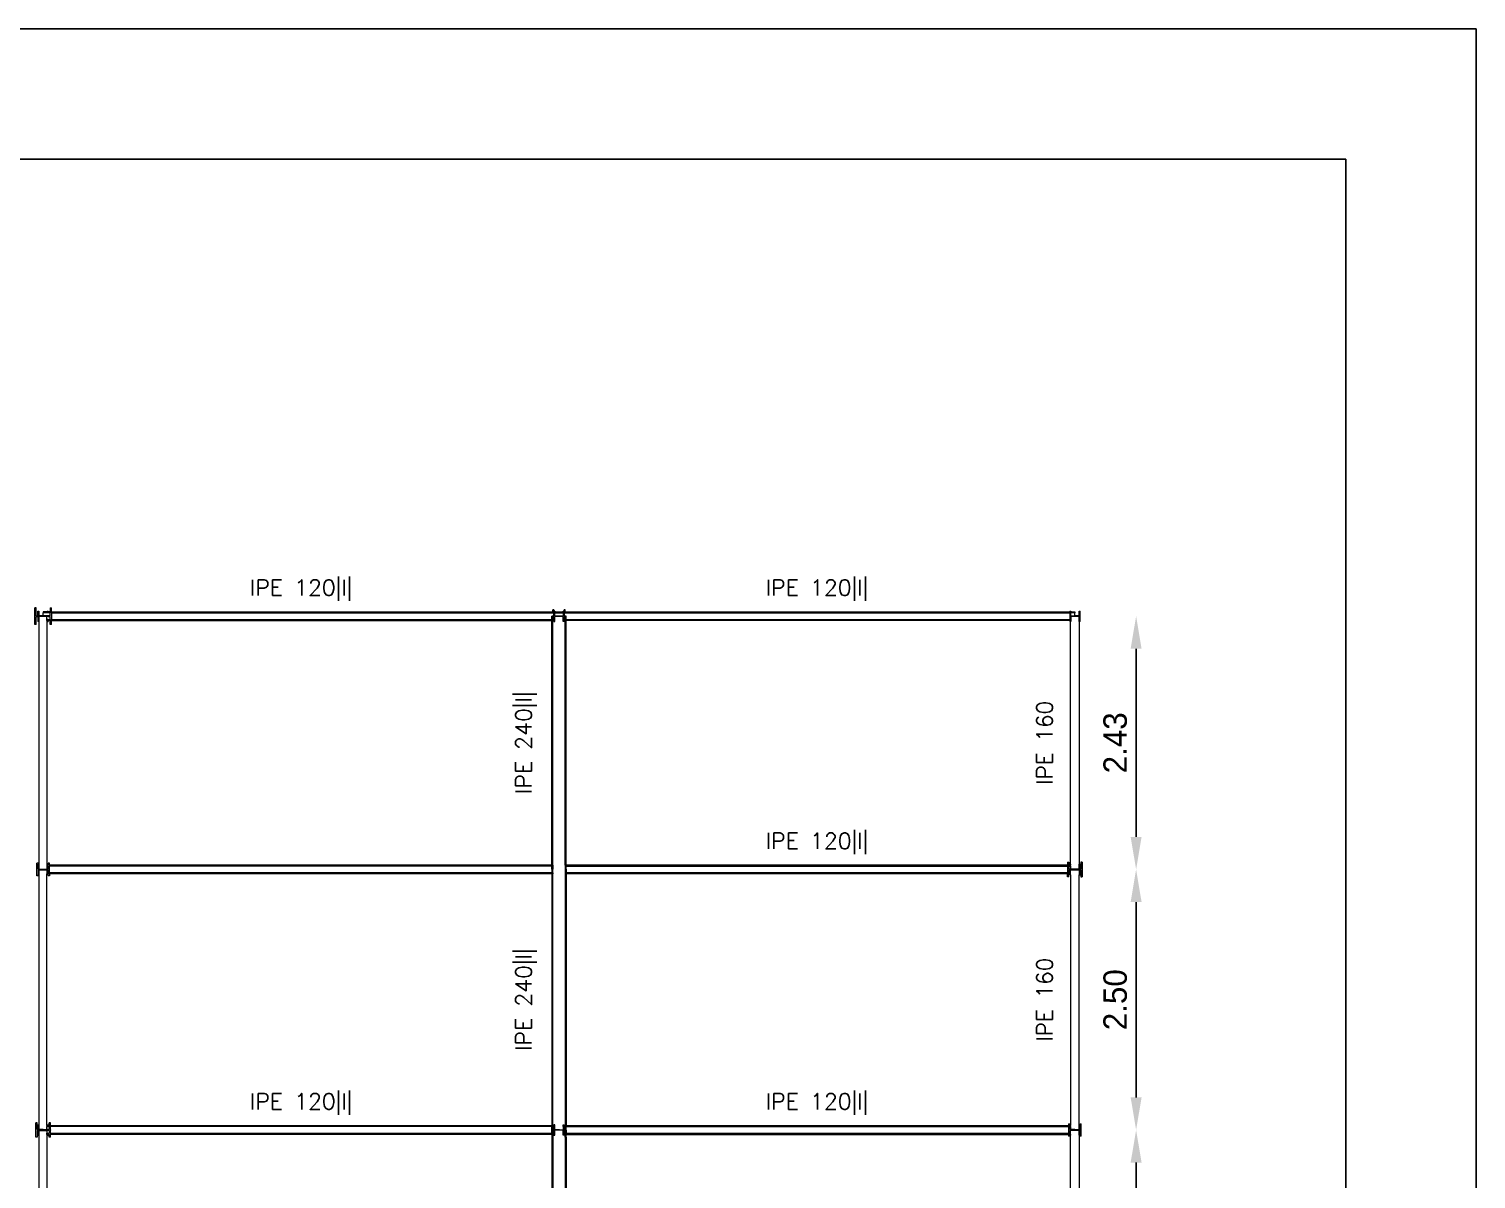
# Model space of a CAD drawing. Header units: inches. Extents: x 72863 to 72995, y 49095 to 49225.
# Drawn here: x 72983.54 to 72994.65, y 49215.88 to 49224.71 of the extents above; entities that cross this region are included whole.
import ezdxf
from ezdxf.enums import TextEntityAlignment as Align

# ---------------------------------------------------------------- set-up
doc = ezdxf.new("R2010")
doc.units = ezdxf.units.IN
doc.layers.get('0').update_dxf_attribs({"lineweight": 15})
for name, color, linetype, lineweight in [('BARRAS_DE_ACERO', 7, 'Continuous', 9), ('Cotas', 200, 'Continuous', 9), ('REFERENCIA_DE_LAS_BARRAS', 2, 'Continuous', 9)]:
    doc.layers.add(name, color=color, linetype=linetype, lineweight=lineweight)
doc.layers.add('VG', color=7, linetype='Continuous')
doc.styles.add('CYPETXT', font='romans__.ttf', dxfattribs={"height": 0.2})
doc.styles.add('RomanS', font='')
doc.styles.get('RomanS').set_extended_font_data('Porsche')
doc.dimstyles.new('100-color', dxfattribs={"dimtxt": 0.18, "dimasz": 0.25, "dimexe": 0, "dimexo": 0.5, "dimgap": 0.07, "dimtad": 1, "dimlfac": 1.25, "dimzin": 4, "dimdsep": 46, "dimtxsty": 'RomanS', "dimcen": 0.1, "dimse1": 1, "dimse2": 1, "dimadec": 0, "dimazin": 0, "dimtfac": 1, "dimtix": 1, "dimtmove": 2, "dimatfit": 3, "dimfxl": 1, "dimtvp": 1.058824, "dimtolj": 1, "dimtzin": 1, "dimarcsym": 0})

# ---------------------------------------------------------------- blocks, each defined once
blk = doc.blocks.new('PLANTILLA')
at = {"layer": 'VG'}
for p, q in [((72904.71, 49224.711), (72862.71, 49224.711)), ((72904.71, 49195.011), (72904.71, 49224.711)), ((72864.71, 49223.711), (72903.71, 49223.711)), ((72903.71, 49223.711), (72903.71, 49196.011))]:
    blk.add_line(p, q, dxfattribs=at)
blk.add_lwpolyline([(72903.71, 49199.561), (72903.71, 49223.711), (72864.71, 49223.711), (72864.71, 49196.011), (72885.71, 49196.011), (72885.71, 49199.611)], dxfattribs=at)
blk = doc.blocks.new('*D234')
at = {"layer": 'Cotas', "color": 0, "lineweight": -2, "transparency": 16777216}
blk.add_line((72992.038, 49214.509), (72992.038, 49216.009), dxfattribs=at)
at = {"layer": 'Cotas', "color": 0, "transparency": 16777216}
for points in [[(72991.996, 49216.009), (72992.08, 49216.009), (72992.038, 49216.259)], [(72991.996, 49214.509), (72992.08, 49214.509), (72992.038, 49214.259)]]:
    blk.add_solid(points, dxfattribs=at)
at = {"layer": 'Defpoints', "color": 0, "transparency": 16777216}
for p in [(72991.616, 49216.259), (72992.038, 49216.259), (72991.616, 49214.259)]:
    blk.add_point(p, dxfattribs=at)
at = {"layer": 'Cotas', "color": 0, "transparency": 16777216, "insert": (72991.878, 49215.259), "char_height": 0.18, "attachment_point": 5, "rotation": 90, "style": 'RomanS'}
blk.add_mtext('\\A1;2.50', dxfattribs=at)
blk = doc.blocks.new('*D235')
at = {"layer": 'Cotas', "color": 0, "lineweight": -2, "transparency": 16777216}
blk.add_line((72992.038, 49216.509), (72992.038, 49218.009), dxfattribs=at)
at = {"layer": 'Cotas', "color": 0, "transparency": 16777216}
for points in [[(72991.996, 49218.009), (72992.08, 49218.009), (72992.038, 49218.259)], [(72991.996, 49216.509), (72992.08, 49216.509), (72992.038, 49216.259)]]:
    blk.add_solid(points, dxfattribs=at)
at = {"layer": 'Defpoints', "color": 0, "transparency": 16777216}
for p in [(72991.616, 49218.259), (72992.038, 49218.259), (72991.616, 49216.259)]:
    blk.add_point(p, dxfattribs=at)
at = {"layer": 'Cotas', "color": 0, "transparency": 16777216, "insert": (72991.878, 49217.259), "char_height": 0.18, "attachment_point": 5, "rotation": 90, "style": 'RomanS'}
blk.add_mtext('\\A1;2.50', dxfattribs=at)
blk = doc.blocks.new('*D236')
at = {"layer": 'Cotas', "color": 0, "lineweight": -2, "transparency": 16777216}
blk.add_line((72992.038, 49218.509), (72992.038, 49219.953), dxfattribs=at)
at = {"layer": 'Cotas', "color": 0, "transparency": 16777216}
for points in [[(72991.996, 49219.953), (72992.08, 49219.953), (72992.038, 49220.203)], [(72991.996, 49218.509), (72992.08, 49218.509), (72992.038, 49218.259)]]:
    blk.add_solid(points, dxfattribs=at)
at = {"layer": 'Defpoints', "color": 0, "transparency": 16777216}
for p in [(72991.608, 49220.203), (72992.038, 49220.203), (72991.624, 49218.259)]:
    blk.add_point(p, dxfattribs=at)
at = {"layer": 'Cotas', "color": 0, "transparency": 16777216, "insert": (72991.878, 49219.231), "char_height": 0.18, "attachment_point": 5, "rotation": 90, "style": 'RomanS'}
blk.add_mtext('\\A1;2.43', dxfattribs=at)

msp = doc.modelspace()

# ---------------------------------------------------------------- linework, layer by layer
at = {"layer": 'BARRAS_DE_ACERO'}
for p, q in [((72983.5842, 49220.1389), (72983.5842, 49220.2669)), ((72983.5946, 49220.2061), (72983.6082, 49220.2061)), ((72983.5946, 49220.1997), (72983.6082, 49220.1997)), ((72983.5946, 49220.1389), (72983.5946, 49220.1997)), ((72983.6082, 49220.2061), (72983.6082, 49220.2429)), ((72983.6082, 49220.2429), (72983.6162, 49220.2429)), ((72983.6162, 49220.2061), (72983.6082, 49220.2061)), ((72983.6082, 49220.1997), (72983.6162, 49220.1997)), ((72983.6082, 49220.1997), (72983.6082, 49220.1629)), ((72983.6162, 49220.2429), (72983.6162, 49220.2061)), ((72983.6482, 49220.2061), (72983.6162, 49220.2061)), ((72983.6162, 49220.1997), (72983.6162, 49220.1629)), ((72983.619, 49220.1997), (72983.6162, 49220.1997)), ((72983.619, 49218.2615), (72983.619, 49220.1997)), ((72983.6482, 49220.2061), (72983.6482, 49220.2285)), ((72983.7018, 49220.2061), (72983.6482, 49220.2061)), ((72983.6774, 49220.1997), (72983.6802, 49220.1997)), ((72983.6802, 49220.2429), (72983.6882, 49220.2429)), ((72983.6802, 49220.2429), (72983.6802, 49220.2365)), ((72983.6882, 49220.1997), (72983.6802, 49220.1997)), ((72983.6882, 49220.2429), (72983.6882, 49220.2365)), ((72983.6882, 49220.1997), (72983.7018, 49220.1997)), ((72983.7018, 49220.2669), (72983.7122, 49220.2669)), ((72983.7018, 49220.2061), (72983.7018, 49220.2285)), ((72983.7122, 49220.2365), (72987.5602, 49220.2365)), ((72983.7122, 49220.2285), (72983.7122, 49220.1773)), ((72987.5522, 49220.1773), (72987.5522, 49220.2029)), ((72987.569, 49220.2509), (72987.5602, 49220.2509)), ((72987.5602, 49220.2365), (72987.5602, 49220.2509)), ((72987.5682, 49220.2429), (72987.5682, 49220.2365)), ((72987.5682, 49220.2429), (72987.569, 49220.2429)), ((72987.5682, 49220.2029), (72987.5682, 49220.2285)), ((72987.569, 49220.2509), (72987.569, 49220.2429)), ((72987.5762, 49220.2429), (72987.569, 49220.2429)), ((72987.5762, 49220.2429), (72987.5762, 49220.2365)), ((72987.5762, 49220.2285), (72987.5762, 49220.2365)), ((72987.5762, 49220.2365), (72987.6402, 49220.2365)), ((72987.5762, 49220.2055), (72987.5762, 49220.2285)), ((72987.5762, 49220.2053), (72987.5762, 49220.2055)), ((72987.6402, 49220.2365), (72987.6402, 49220.2429)), ((72987.6402, 49220.2285), (72987.6402, 49220.2055)), ((72987.6562, 49220.2509), (72987.6474, 49220.2509)), ((72987.6474, 49220.2429), (72987.6482, 49220.2429)), ((72987.6482, 49220.2365), (72987.6562, 49220.2365)), ((72987.6482, 49220.2285), (72991.5282, 49220.2285)), ((72987.6482, 49220.2285), (72987.6482, 49220.2029)), ((72987.6562, 49220.2365), (72987.6562, 49220.2509)), ((72987.6562, 49220.2365), (72991.5282, 49220.2365)), ((72987.6562, 49218.2925), (72987.6562, 49220.2029)), ((72987.6642, 49220.2029), (72987.6562, 49220.2029)), ((72987.6642, 49220.1773), (72987.6642, 49220.2029)), ((72991.5282, 49220.2429), (72991.5362, 49220.2429)), ((72991.5282, 49220.2429), (72991.5282, 49220.2365)), ((72991.5282, 49220.2365), (72991.5282, 49220.2285)), ((72991.5362, 49220.2365), (72991.5682, 49220.2365)), ((72991.5362, 49220.2053), (72991.5362, 49220.2285)), ((72991.5362, 49220.2053), (72991.5682, 49220.2053)), ((72991.6002, 49220.2005), (72991.5362, 49220.2005)), ((72991.5362, 49220.2005), (72991.5362, 49220.1629)), ((72991.5682, 49220.2365), (72991.5682, 49220.2285)), ((72991.6002, 49220.2053), (72991.5682, 49220.2053)), ((72991.6002, 49220.2429), (72991.6082, 49220.2429)), ((72991.6002, 49220.2053), (72991.6002, 49220.2429)), ((72991.6002, 49220.1629), (72991.6002, 49220.2005)), ((72991.6082, 49220.1629), (72991.6082, 49220.2429)), ((72983.5946, 49220.1389), (72983.5842, 49220.1389)), ((72983.6162, 49220.1629), (72983.6082, 49220.1629)), ((72983.6774, 49220.1693), (72983.6802, 49220.1693)), ((72983.6862, 49220.1773), (72983.6802, 49220.1773)), ((72983.6802, 49220.1693), (72983.6802, 49220.1629)), ((72983.6882, 49220.1693), (72983.6802, 49220.1693)), ((72983.6802, 49220.1629), (72983.6882, 49220.1629)), ((72983.6882, 49220.1773), (72983.6862, 49220.1773)), ((72983.6882, 49220.1773), (72983.7018, 49220.1773)), ((72983.6882, 49220.1693), (72983.6882, 49220.1629)), ((72983.7018, 49220.1693), (72983.6882, 49220.1693)), ((72983.7122, 49220.1389), (72983.7018, 49220.1389)), ((72983.7122, 49220.1773), (72987.5522, 49220.1773)), ((72983.7122, 49220.1693), (72983.7122, 49220.1773)), ((72983.7122, 49220.1389), (72983.7122, 49220.1693)), ((72987.5522, 49218.2925), (72987.5522, 49220.1693)), ((72987.6482, 49220.1629), (72987.6402, 49220.1629)), ((72987.6482, 49220.1629), (72987.6482, 49220.1786)), ((72987.6642, 49220.1773), (72991.5282, 49220.1773)), ((72987.6642, 49220.1693), (72987.6642, 49220.1773)), ((72991.5282, 49220.1693), (72987.6642, 49220.1693)), ((72987.6642, 49218.2925), (72987.6642, 49220.1693)), ((72991.5282, 49220.1693), (72991.5282, 49220.1629)), ((72991.5354, 49220.1629), (72991.5282, 49220.1629)), ((72991.5354, 49220.1629), (72991.5362, 49220.1629)), ((72991.5354, 49218.2989), (72991.5354, 49220.1629)), ((72991.6002, 49220.1629), (72991.601, 49220.1629)), ((72991.601, 49220.1629), (72991.601, 49218.2989)), ((72991.6082, 49220.1629), (72991.601, 49220.1629)), ((72983.609, 49218.3069), (72983.6002, 49218.3069)), ((72983.6002, 49218.2109), (72983.6002, 49218.3069)), ((72983.609, 49218.3069), (72983.609, 49218.2989)), ((72983.6162, 49218.2989), (72983.609, 49218.2989)), ((72983.609, 49218.2615), (72983.609, 49218.2989)), ((72983.6162, 49218.2615), (72983.6162, 49218.2989)), ((72983.6802, 49218.2989), (72983.6874, 49218.2989)), ((72983.6874, 49218.3069), (72983.6874, 49218.2989)), ((72983.6962, 49218.3069), (72983.6874, 49218.3069)), ((72983.6874, 49218.2989), (72983.6874, 49218.2925)), ((72983.6962, 49218.2925), (72983.6962, 49218.3069)), ((72991.5122, 49218.3149), (72991.5218, 49218.3149)), ((72991.5218, 49218.3149), (72991.5218, 49218.2925)), ((72991.5282, 49218.2989), (72991.5354, 49218.2989)), ((72991.5282, 49218.2925), (72991.5282, 49218.2989)), ((72991.5354, 49218.2989), (72991.5354, 49218.2925)), ((72991.601, 49218.2617), (72991.601, 49218.2989)), ((72991.601, 49218.2989), (72991.6082, 49218.2989)), ((72991.6082, 49218.2617), (72991.6082, 49218.2989)), ((72991.6146, 49218.3149), (72991.6146, 49218.2617)), ((72991.6242, 49218.3149), (72991.6146, 49218.3149)), ((72991.6242, 49218.3149), (72991.6242, 49218.2029)), ((72983.609, 49218.2109), (72983.6002, 49218.2109)), ((72983.609, 49218.2615), (72983.6162, 49218.2615)), ((72983.609, 49218.2563), (72983.609, 49218.2189)), ((72983.609, 49218.2563), (72983.6162, 49218.2563)), ((72983.6162, 49218.2189), (72983.609, 49218.2189)), ((72983.609, 49218.2109), (72983.609, 49218.2189)), ((72983.619, 49218.2615), (72983.6162, 49218.2615)), ((72983.619, 49218.2615), (72983.6774, 49218.2615)), ((72983.619, 49216.2617), (72983.619, 49218.2563)), ((72983.619, 49218.2563), (72983.6774, 49218.2563)), ((72983.6774, 49218.2333), (72983.6774, 49218.2253)), ((72983.6774, 49216.2925), (72983.6774, 49218.2253)), ((72983.6774, 49218.2253), (72983.6802, 49218.2253)), ((72983.6874, 49218.2925), (72983.6802, 49218.2925)), ((72983.6802, 49218.2189), (72983.6802, 49218.2253)), ((72983.6874, 49218.2189), (72983.6802, 49218.2189)), ((72983.6874, 49218.2845), (72983.6874, 49218.2615)), ((72983.6874, 49218.2563), (72983.6874, 49218.2333)), ((72983.6874, 49218.2333), (72983.6874, 49218.2253)), ((72983.6874, 49218.2189), (72983.6874, 49218.2109)), ((72983.6962, 49218.2109), (72983.6874, 49218.2109)), ((72983.6962, 49218.2333), (72983.6962, 49218.2571)), ((72983.6962, 49218.2253), (72983.6962, 49218.2109)), ((72987.5522, 49218.2253), (72983.6962, 49218.2253)), ((72987.5522, 49218.2606), (72987.5522, 49218.2845)), ((72987.5522, 49218.2333), (72987.5522, 49218.2253)), ((72987.5522, 49218.2253), (72987.5522, 49216.2925)), ((72987.5602, 49218.2925), (72987.5602, 49218.2845)), ((72987.5602, 49218.2845), (72987.5602, 49218.2606)), ((72987.5602, 49218.2333), (72987.5602, 49218.2606)), ((72987.5602, 49218.2333), (72987.5602, 49218.2253)), ((72987.5602, 49216.2479), (72987.5602, 49218.2253)), ((72987.6562, 49218.2925), (72987.6562, 49218.2845)), ((72987.6562, 49218.2253), (72987.6562, 49216.2571)), ((72987.6642, 49218.2606), (72987.6642, 49218.2845)), ((72987.6642, 49218.2845), (72991.5122, 49218.2845)), ((72987.6642, 49218.2606), (72987.6642, 49218.2333)), ((72991.5122, 49218.2333), (72987.6642, 49218.2333)), ((72987.6642, 49218.2253), (72987.6642, 49218.2333)), ((72991.5122, 49218.2845), (72991.5122, 49218.2606)), ((72991.5122, 49218.2606), (72991.5122, 49218.2333)), ((72991.5122, 49218.2333), (72991.5122, 49218.2253)), ((72991.5218, 49218.2845), (72991.5218, 49218.2925)), ((72991.5282, 49218.2925), (72991.5218, 49218.2925)), ((72991.5218, 49218.2845), (72991.5354, 49218.2845)), ((72991.5218, 49218.2845), (72991.5218, 49218.2617)), ((72991.5218, 49218.2617), (72991.5282, 49218.2617)), ((72991.5218, 49218.2561), (72991.5218, 49218.2333)), ((72991.5354, 49218.2561), (72991.5218, 49218.2561)), ((72991.5218, 49218.2029), (72991.5218, 49218.2253)), ((72991.5354, 49218.2617), (72991.5282, 49218.2617)), ((72991.5282, 49218.2253), (72991.5282, 49218.2189)), ((72991.5354, 49218.2189), (72991.5282, 49218.2189)), ((72991.5354, 49218.2845), (72991.5354, 49218.2617)), ((72991.5682, 49218.2617), (72991.5354, 49218.2617)), ((72991.5354, 49218.2561), (72991.5682, 49218.2561)), ((72991.5354, 49218.2253), (72991.5354, 49218.2333)), ((72991.5354, 49218.2189), (72991.5354, 49216.2989)), ((72991.601, 49218.2617), (72991.5682, 49218.2617)), ((72991.601, 49218.2617), (72991.6082, 49218.2617)), ((72991.601, 49218.2561), (72991.6082, 49218.2561)), ((72991.601, 49216.2989), (72991.601, 49218.2189)), ((72991.601, 49218.2189), (72991.6082, 49218.2189)), ((72991.6082, 49218.2617), (72991.6146, 49218.2617)), ((72991.6082, 49218.2189), (72991.6082, 49218.2561)), ((72991.6146, 49218.2561), (72991.6082, 49218.2561)), ((72983.6082, 49216.2989), (72983.6162, 49216.2989)), ((72983.6082, 49216.2617), (72983.6082, 49216.2989)), ((72983.6162, 49216.2989), (72983.6162, 49216.2617)), ((72983.6802, 49216.2925), (72983.6802, 49216.2989)), ((72983.6802, 49216.2989), (72983.6882, 49216.2989)), ((72983.6882, 49216.2925), (72983.6882, 49216.2989)), ((72987.6402, 49216.2989), (72987.6482, 49216.2989)), ((72987.6402, 49216.2845), (72987.6402, 49216.2989)), ((72987.6482, 49216.2189), (72987.6482, 49216.2989)), ((72991.5202, 49216.3069), (72991.529, 49216.3069)), ((72991.5202, 49216.3069), (72991.5202, 49216.2925)), ((72991.529, 49216.2925), (72991.529, 49216.2989)), ((72991.5354, 49216.2989), (72991.5354, 49216.2925)), ((72991.601, 49216.2615), (72991.601, 49216.2989)), ((72991.601, 49216.2989), (72991.6074, 49216.2989)), ((72991.6074, 49216.3069), (72991.6162, 49216.3069)), ((72991.6074, 49216.2989), (72991.6074, 49216.3069)), ((72991.6074, 49216.2615), (72991.6074, 49216.2989)), ((72991.6162, 49216.2109), (72991.6162, 49216.3069)), ((72983.6018, 49216.2617), (72983.6082, 49216.2617)), ((72983.6018, 49216.2561), (72983.6018, 49216.2029)), ((72983.6018, 49216.2561), (72983.6082, 49216.2561)), ((72983.6082, 49216.2617), (72983.6162, 49216.2617)), ((72983.6082, 49216.2189), (72983.6082, 49216.2561)), ((72983.6082, 49216.2561), (72983.6162, 49216.2561)), ((72983.6082, 49216.2189), (72983.6162, 49216.2189)), ((72983.619, 49216.2617), (72983.6162, 49216.2617)), ((72983.619, 49216.2561), (72983.6162, 49216.2561)), ((72983.6162, 49216.2189), (72983.6162, 49216.2561)), ((72983.6482, 49216.2617), (72983.619, 49216.2617)), ((72983.619, 49216.2561), (72983.6482, 49216.2561)), ((72983.619, 49214.2989), (72983.619, 49216.2561)), ((72983.6482, 49216.2617), (72983.6774, 49216.2617)), ((72983.6495, 49216.2561), (72983.6482, 49216.2561)), ((72983.6495, 49216.2561), (72983.6774, 49216.2561)), ((72983.6774, 49216.2617), (72983.6774, 49216.2845)), ((72983.6774, 49216.2617), (72983.6802, 49216.2617)), ((72983.6774, 49216.2561), (72983.6774, 49216.2333)), ((72983.6946, 49216.2561), (72983.6774, 49216.2561)), ((72983.6774, 49216.2333), (72983.6946, 49216.2333)), ((72983.6774, 49216.2253), (72983.6774, 49216.2333)), ((72983.6774, 49216.2253), (72983.6774, 49214.2989)), ((72983.6802, 49216.2253), (72983.6774, 49216.2253)), ((72983.6853, 49216.2617), (72983.6802, 49216.2617)), ((72983.6802, 49216.2253), (72983.6882, 49216.2253)), ((72983.6946, 49216.2617), (72983.6853, 49216.2617)), ((72983.6882, 49216.2253), (72983.6882, 49216.2189)), ((72983.6946, 49216.2253), (72983.6882, 49216.2253)), ((72983.6946, 49216.2925), (72983.6946, 49216.2845)), ((72983.6946, 49216.2845), (72983.6946, 49216.2617)), ((72983.6946, 49216.2561), (72983.6946, 49216.2333)), ((72983.6946, 49216.2253), (72983.6946, 49216.2333)), ((72983.6946, 49216.2029), (72983.6946, 49216.2253)), ((72983.7042, 49216.2029), (72983.6946, 49216.2029)), ((72983.7042, 49216.2845), (72983.7042, 49216.2925)), ((72983.7042, 49216.2925), (72987.5522, 49216.2925)), ((72983.7042, 49216.2606), (72983.7042, 49216.2845)), ((72983.7042, 49216.2606), (72983.7042, 49216.2571)), ((72983.7042, 49216.2333), (72983.7042, 49216.2571)), ((72983.7042, 49216.2333), (72983.7042, 49216.2253)), ((72983.7042, 49216.2333), (72987.5522, 49216.2333)), ((72987.5522, 49216.2253), (72983.7042, 49216.2253)), ((72983.7042, 49216.2029), (72983.7042, 49216.2253)), ((72987.5522, 49216.2925), (72987.5522, 49216.2845)), ((72987.5522, 49216.2333), (72987.5522, 49216.2253)), ((72987.5522, 49216.2253), (72987.5522, 49216.2029)), ((72987.5602, 49216.2479), (72987.5602, 49214.2925)), ((72987.5682, 49216.2189), (72987.5762, 49216.2189)), ((72987.5762, 49216.2189), (72987.5762, 49216.2561)), ((72987.6107, 49216.2613), (72987.6402, 49216.2613)), ((72987.6402, 49216.2845), (72987.6402, 49216.2613)), ((72987.6402, 49216.2189), (72987.6402, 49216.2565)), ((72987.6482, 49216.2189), (72987.6402, 49216.2189)), ((72987.6562, 49216.2571), (72987.6562, 49216.2569)), ((72987.6562, 49216.2029), (72987.6562, 49216.2253)), ((72987.6562, 49216.2029), (72987.6562, 49214.2925)), ((72987.6642, 49216.2925), (72987.6642, 49216.2845)), ((72987.6642, 49216.2845), (72991.5202, 49216.2845)), ((72987.6642, 49216.2571), (72987.6642, 49216.2845)), ((72987.6642, 49216.2571), (72987.6642, 49216.2333)), ((72987.6642, 49216.2333), (72987.6642, 49216.2253)), ((72987.6642, 49216.2333), (72991.5202, 49216.2333)), ((72987.6642, 49216.2029), (72987.6642, 49216.2253)), ((72987.6642, 49216.2029), (72987.6642, 49214.2925)), ((72991.5202, 49216.2606), (72991.5202, 49216.2571)), ((72991.5202, 49216.2571), (72991.5202, 49216.2333)), ((72991.5202, 49216.2253), (72991.5202, 49216.2109)), ((72991.529, 49216.2109), (72991.5202, 49216.2109)), ((72991.5354, 49216.2925), (72991.529, 49216.2925)), ((72991.529, 49216.2845), (72991.529, 49216.2615)), ((72991.529, 49216.2615), (72991.5354, 49216.2615)), ((72991.529, 49216.2253), (72991.529, 49216.2333)), ((72991.529, 49216.2189), (72991.529, 49216.2109)), ((72991.5354, 49216.2845), (72991.5354, 49216.2925)), ((72991.5354, 49216.2845), (72991.5354, 49216.2615)), ((72991.5354, 49216.2615), (72991.5362, 49216.2615)), ((72991.5682, 49216.2563), (72991.5354, 49216.2563)), ((72991.5354, 49216.2333), (72991.5354, 49216.2563)), ((72991.5354, 49214.2989), (72991.5354, 49216.2189)), ((72991.5671, 49216.2615), (72991.5362, 49216.2615)), ((72991.5671, 49216.2615), (72991.6002, 49216.2615)), ((72991.6002, 49216.2563), (72991.5682, 49216.2563)), ((72991.6002, 49216.2615), (72991.601, 49216.2615)), ((72991.6002, 49216.2563), (72991.601, 49216.2563)), ((72991.6074, 49216.2615), (72991.601, 49216.2615)), ((72991.601, 49216.2189), (72991.601, 49216.2563)), ((72991.601, 49216.2563), (72991.6074, 49216.2563)), ((72991.601, 49216.2189), (72991.601, 49214.2989)), ((72991.6074, 49216.2563), (72991.6074, 49216.2189)), ((72991.6162, 49216.2109), (72991.6074, 49216.2109))]:
    msp.add_line(p, q, dxfattribs=at)
for points in [[(72983.5946, 49220.2061), (72983.5946, 49220.2669), (72983.5842, 49220.2669)], [(72983.6774, 49220.1773), (72983.6774, 49220.1997), (72983.619, 49220.1997)], [(72983.7018, 49220.2365), (72983.7018, 49220.2285), (72983.6482, 49220.2285)], [(72983.6802, 49220.2365), (72983.6482, 49220.2365), (72983.6482, 49220.2285)], [(72983.7018, 49220.2669), (72983.7018, 49220.2365), (72983.6882, 49220.2365), (72983.6802, 49220.2365)], [(72983.7018, 49220.1389), (72983.7018, 49220.1693), (72983.7018, 49220.1773), (72983.7018, 49220.1997)], [(72983.7122, 49220.2285), (72983.7122, 49220.2365), (72983.7122, 49220.2669)], [(72983.7122, 49220.2285), (72987.5682, 49220.2285), (72987.5682, 49220.2365), (72987.5602, 49220.2365)], [(72987.5602, 49218.2925), (72987.5602, 49220.2029), (72987.5522, 49220.2029)], [(72987.5682, 49220.1629), (72987.5682, 49220.2029), (72987.5602, 49220.2029)], [(72987.5682, 49220.1629), (72987.5762, 49220.1629), (72987.5762, 49220.2005)], [(72987.5762, 49220.2285), (72987.6402, 49220.2285), (72987.6402, 49220.2365)], [(72987.5762, 49220.2053), (72987.6402, 49220.2053), (72987.6402, 49220.2055)], [(72987.6402, 49220.1629), (72987.6402, 49220.2005), (72987.5762, 49220.2005)], [(72987.6402, 49220.2429), (72987.6474, 49220.2429), (72987.6474, 49220.2509)], [(72987.6482, 49220.2429), (72987.6482, 49220.2365), (72987.6482, 49220.2285)], [(72987.6562, 49220.2029), (72987.6482, 49220.2029), (72987.6482, 49220.1786)], [(72991.5282, 49220.2285), (72991.5282, 49220.1773), (72991.5282, 49220.1693)], [(72991.5362, 49220.2429), (72991.5362, 49220.2365), (72991.5362, 49220.2285)], [(72991.5682, 49220.2053), (72991.5682, 49220.2285), (72991.5362, 49220.2285)], [(72983.6774, 49220.1693), (72983.6774, 49220.1773), (72983.6802, 49220.1773)], [(72983.6774, 49220.1693), (72983.6774, 49218.2925), (72983.6802, 49218.2925), (72983.6802, 49218.2989)], [(72983.7122, 49220.1693), (72987.5522, 49220.1693), (72987.5522, 49220.1773)], [(72991.5122, 49218.3149), (72991.5122, 49218.2925), (72991.5122, 49218.2845)], [(72983.619, 49218.2563), (72983.6162, 49218.2563), (72983.6162, 49218.2189)], [(72983.6774, 49218.2925), (72983.6774, 49218.2845), (72983.6774, 49218.2615), (72983.6802, 49218.2615), (72983.6874, 49218.2615)], [(72983.6774, 49218.2845), (72983.6874, 49218.2845), (72983.6874, 49218.2925)], [(72983.6874, 49218.2563), (72983.6774, 49218.2563), (72983.6774, 49218.2333), (72983.6874, 49218.2333)], [(72983.6874, 49218.2189), (72983.6874, 49218.2253), (72983.6802, 49218.2253)], [(72987.5522, 49218.2925), (72983.6962, 49218.2925), (72983.6962, 49218.2845)], [(72987.5522, 49218.2925), (72987.5522, 49218.2845), (72983.6962, 49218.2845)], [(72983.6962, 49218.2571), (72983.6962, 49218.2606), (72983.6962, 49218.2845)], [(72987.5522, 49218.2606), (72987.5522, 49218.2333), (72983.6962, 49218.2333), (72983.6962, 49218.2253)], [(72987.6562, 49218.2845), (72987.6562, 49218.2606), (72987.6562, 49218.2333), (72987.6562, 49218.2253)], [(72991.5122, 49218.2925), (72987.6642, 49218.2925), (72987.6642, 49218.2845)], [(72987.6642, 49218.2253), (72987.6642, 49216.2925), (72991.5202, 49216.2925)], [(72991.5218, 49218.2029), (72991.5122, 49218.2029), (72991.5122, 49218.2253), (72987.6642, 49218.2253)], [(72991.5218, 49218.2333), (72991.5354, 49218.2333), (72991.5354, 49218.2561)], [(72991.5218, 49218.2333), (72991.5218, 49218.2253), (72991.5282, 49218.2253)], [(72991.5354, 49218.2845), (72991.5354, 49218.2925), (72991.5282, 49218.2925)], [(72991.5354, 49218.2189), (72991.5354, 49218.2253), (72991.5282, 49218.2253)], [(72991.5682, 49218.2561), (72991.601, 49218.2561), (72991.601, 49218.2189)], [(72991.6146, 49218.2561), (72991.6146, 49218.2029), (72991.6242, 49218.2029)], [(72983.6018, 49216.2029), (72983.5922, 49216.2029), (72983.5922, 49216.3149)], [(72983.6018, 49216.2617), (72983.6018, 49216.3149), (72983.5922, 49216.3149)], [(72983.6802, 49216.2925), (72983.6882, 49216.2925), (72983.6946, 49216.2925), (72983.6946, 49216.3149)], [(72983.7042, 49216.2925), (72983.7042, 49216.3149), (72983.6946, 49216.3149)], [(72987.6107, 49216.2613), (72987.5762, 49216.2613), (72987.5762, 49216.2989), (72987.5682, 49216.2989), (72987.5682, 49216.2189)], [(72991.5354, 49216.2989), (72991.529, 49216.2989), (72991.529, 49216.3069)], [(72983.6802, 49216.2925), (72983.6774, 49216.2925), (72983.6774, 49216.2845), (72983.6946, 49216.2845)], [(72987.5522, 49216.2029), (72987.5522, 49214.2925), (72987.5522, 49214.2845), (72983.6774, 49214.2845), (72983.6774, 49214.2333)], [(72983.6802, 49216.2253), (72983.6802, 49216.2189), (72983.6882, 49216.2189)], [(72987.5522, 49216.2333), (72987.5522, 49216.2845), (72983.7042, 49216.2845)], [(72987.6402, 49216.2565), (72987.5762, 49216.2565), (72987.5762, 49216.2561)], [(72987.6562, 49216.2253), (72987.6562, 49216.2333), (72987.6562, 49216.2569)], [(72987.6642, 49216.2253), (72991.5202, 49216.2253), (72991.5202, 49216.2333)], [(72991.5202, 49216.2925), (72991.5202, 49216.2845), (72991.5202, 49216.2606)], [(72991.529, 49216.2925), (72991.529, 49216.2845), (72991.5354, 49216.2845)], [(72991.529, 49216.2333), (72991.529, 49216.2563), (72991.5354, 49216.2563)], [(72991.5354, 49216.2253), (72991.5354, 49216.2333), (72991.529, 49216.2333)], [(72991.529, 49216.2253), (72991.5354, 49216.2253), (72991.5354, 49216.2189)], [(72991.529, 49216.2253), (72991.529, 49216.2189), (72991.5354, 49216.2189)], [(72991.6074, 49216.2109), (72991.6074, 49216.2189), (72991.601, 49216.2189)]]:
    msp.add_lwpolyline(points, dxfattribs=at)

# ---------------------------------------------------------------- block references
msp.add_blockref('PLANTILLA', (89.9371, 0))

# ---------------------------------------------------------------- texts
at = {"layer": 'REFERENCIA_DE_LAS_BARRAS', "style": 'CYPETXT', "width": 0.866214}
for p, p2 in [((72985.234, 49220.3608), (72986.0224, 49220.3608)), ((72989.194, 49220.3608), (72989.9824, 49220.3608)), ((72989.194, 49218.4168), (72989.9824, 49218.4168)), ((72985.234, 49216.4168), (72986.0224, 49216.4168)), ((72989.194, 49216.4168), (72989.9824, 49216.4168))]:
    msp.add_text('IPE 120|I|', height=0.12267, dxfattribs=at).set_placement(p, p2, align=Align.FIT)
at = {"layer": 'REFERENCIA_DE_LAS_BARRAS', "style": 'CYPETXT'}
for s, width, p, p2 in [('IPE 240|I|', 0.866214, (72987.3978, 49218.8367), (72987.3978, 49219.6251)), ('IPE 160', 0.843848, (72991.397, 49218.9087), (72991.397, 49219.5531)), ('IPE 240|I|', 0.866214, (72987.3978, 49216.8647), (72987.3978, 49217.6531)), ('IPE 160', 0.843848, (72991.397, 49216.9367), (72991.397, 49217.5811))]:
    msp.add_text(s, height=0.12267, rotation=90, dxfattribs=dict(at, width=width)).set_placement(p, p2, align=Align.FIT)

# ---------------------------------------------------------------- dimensions: what is measured, and where the dimension line sits
at = {"layer": 'Cotas'}
for base, p1, p2, picture, middle in [((72992.0379, 49220.2029), (72991.6242, 49218.2589), (72991.6082, 49220.2029), '*D236', (72991.8779, 49219.2309)), ((72992.0379, 49218.2589), (72991.6162, 49216.2589), (72991.6162, 49218.2589), '*D235', (72991.8779, 49217.2589)), ((72992.0379, 49216.2589), (72991.6162, 49214.2589), (72991.6162, 49216.2589), '*D234', (72991.8779, 49215.2589))]:
    dim = msp.add_linear_dim(base=base, p1=p1, p2=p2, angle=90, dimstyle='100-color', dxfattribs=at)
    dim.commit()
    dim.dimension.update_dxf_attribs({"geometry": picture, "text_midpoint": middle})

doc.saveas('drawing.dxf')
